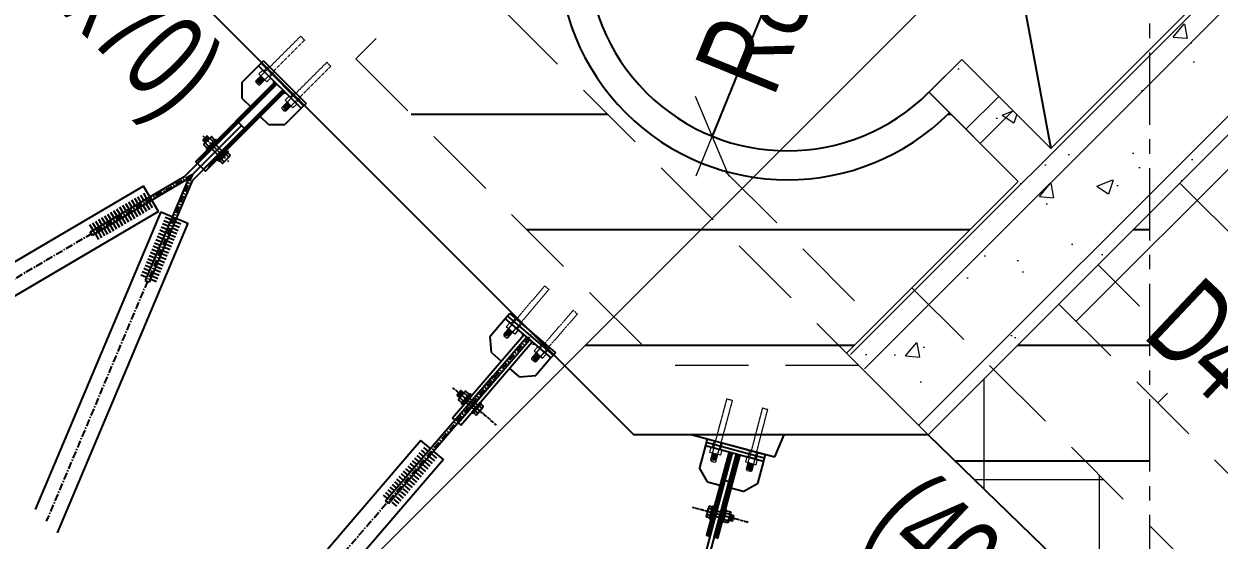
# Model space of a CAD drawing. Header units: millimetres. Extents: x 217991 to 313900, y 2625501 to 2818210.
# Drawn here: x 260130 to 265300, y 2662202 to 2664435 of the extents above; entities that cross this region are included whole.
import ezdxf
from ezdxf.enums import TextEntityAlignment as Align

# ---------------------------------------------------------------- set-up
doc = ezdxf.new("R2010")
doc.units = ezdxf.units.MM
doc.header["$LTSCALE"] = 50
doc.header["$MEASUREMENT"] = 0
for name, pattern in [('CENTER', [2, 1.25, -0.25, 0.25, -0.25]), ('DASHED2', [0.375, 0.25, -0.125]), ('HIDDEN', [9.525, 6.35, -3.175])]:
    doc.linetypes.add(name, pattern=pattern)
doc.layers.get('Defpoints').update_dxf_attribs({"lineweight": 9})
for name, color, linetype in [("'S_Steel_ Bold", 8, 'Continuous'), ('CHI', 1, 'Continuous'), ('HACH', 251, 'Continuous'), ('Hatch', 8, 'Continuous'), ('KCS_AXIS', 5, 'CENTER'), ('KCS_BORDER', 3, 'Continuous'), ('KCS_HAN', 1, 'Continuous'), ('KCS_TEXT_TEN DAM', 2, 'Continuous'), ('THEP HINH', 3, 'Continuous')]:
    doc.layers.add(name, color=color, linetype=linetype)
for name, color, linetype, lineweight in [('CDC- COT', 4, 'Continuous', 0), ('CDC- DAM', 3, 'Continuous', 5), ('CDC- HATCH', 8, 'Continuous', 0), ('CDC- TRUC', 5, 'CENTER', 15), ('Dim', 8, 'Continuous', 15), ('Dim-off', 8, 'Continuous', 15), ('LKT-M&E', 6, 'Continuous', 18), ('Manh', 9, 'Continuous', 9), ('Thay', 9, 'Continuous', 13)]:
    doc.layers.add(name, color=color, linetype=linetype, lineweight=lineweight)
doc.styles.add('ARIAL_3', font='arial_1.ttf', dxfattribs={"width": 0.85})
doc.styles.add('VN simplex', font='arial_1.ttf', dxfattribs={"width": 0.7})
doc.dimstyles.new('DIM A1 1-150 (Time City)', dxfattribs={"dimtxt": 375, "dimasz": 1.25, "dimexe": 200, "dimexo": 0, "dimgap": 150, "dimtad": 1, "dimdec": 1, "dimzin": 13, "dimdsep": 46, "dimtxsty": 'VN simplex', "dimblk1": 'D', "dimblk2": 'D', "dimsah": 1, "dimcen": 0, "dimdle": 50, "dimclrd": 1, "dimclre": 1, "dimclrt": 2, "dimadec": 0, "dimazin": 0, "dimtfac": 1, "dimtdec": 1, "dimtix": 1, "dimtmove": 2, "dimatfit": 3, "dimldrblk": 'D', "dimfxl": 1, "dimtolj": 1, "dimtzin": 13, "dimarcsym": 0})

# ---------------------------------------------------------------- blocks, each defined once
blk = doc.blocks.new('1212121212121121')
at = {"layer": 'CDC- COT'}
h = blk.add_hatch(dxfattribs=at)
h.set_pattern_fill('BT-01', color=8, scale=100, angle=-135, pattern_type=2)
h.set_pattern_definition([(275, (22823.9, 398727.23), (-551.552, -462.8071), [75, -825]), (220, (22823.9, 398727.2), (629.9922, -433.7681), [60, -660]), (325.4514, (22777.9, 398688.7), (78.4395, -896.5753), [63.7402, -701.1421]), (271.1842, (22965.3, 398585.8), (-871.693, -637.6138), [112.5, -1237.5]), (321.6356, (22892.7, 398532.7), (27.899, -1349.7117), [95.6103, -1051.713]), (216.1842, (22965.3, 398585.8), (27.9, -1349.7117), [90, -990]), (246, (22859.23, 398550.46), (-706.7716, -137.3825), [75, -825]), (191, (22859.2, 398550.46), (340.7086, -684.8084), [60, -660]), (296.4514, (22800.3, 398539), (-366.0636, -822.1906), [63.7402, -701.1421]), (262.5, (22823.88, 398727.23), (226.79319, -243.98982), [0, -652, 0, -670, 0, -662.5]), (232.5, (22823.88, 398727.23), (92.87294, -464.90945), [0, -382, 0, -637, 0, -252.5]), (192.5, (22981.56, 398884.92), (-393.41817, -361.52076), [0, -250, 0, -780, 0, -1035]), (182.5, (23052.27, 398955.63), (-341.59, -483.1598), [0, -325, 0, -518, 0, -735]), (270, (22823.88, 398727.23), (425, 2e-10), []), (270, (22910.5, 398640.6), (425, 2e-10), [])])
h.paths.add_polyline_path([(132094.5, 117944.4), (132094.5, 117644.4), (132984.5, 117644.4), (132984.5, 120844.4), (132484.5, 120844.4), (132484.5, 117944.4)])
h.paths.add_polyline_path([(124684.5, 120835.8), (124184.5, 120844.4), (124184.5, 117644.4), (125494.5, 117644.4), (125494.5, 117944.4), (124684.5, 117944.4)])
h = blk.add_hatch(dxfattribs=at)
h.set_pattern_fill('BT-01', color=8, scale=100, angle=-135, pattern_type=2)
h.set_pattern_definition([(275, (419685.1, 69532.4), (-551.552, -462.8071), [75, -825]), (220, (419685.1, 69532.4), (629.9922, -433.7681), [60, -660]), (325.4514, (419639.15, 69493.86), (78.4395, -896.5753), [63.7402, -701.1421]), (271.1842, (419826.5, 69391), (-871.693, -637.6138), [112.5, -1237.5]), (321.6356, (419753.9, 69337.9), (27.899, -1349.7117), [95.6103, -1051.713]), (216.1842, (419826.5, 69391), (27.9, -1349.7117), [90, -990]), (246, (419720.46, 69355.65), (-706.7716, -137.3825), [75, -825]), (191, (419720.5, 69355.65), (340.7086, -684.8084), [60, -660]), (296.4514, (419661.6, 69344.2), (-366.0636, -822.1906), [63.7402, -701.1421]), (262.5, (419685.1, 69532.42), (226.79319, -243.98982), [0, -652, 0, -670, 0, -662.5]), (232.5, (419685.1, 69532.42), (92.87294, -464.90945), [0, -382, 0, -637, 0, -252.5]), (192.5, (419842.8, 69690.1), (-393.41817, -361.52076), [0, -250, 0, -780, 0, -1035]), (182.5, (419913.5, 69760.8), (-341.59, -483.1598), [0, -325, 0, -518, 0, -735]), (270, (419685.1, 69532.42), (425, 2e-10), []), (270, (419771.73, 69445.8), (425, 2e-10), [])])
h.paths.add_polyline_path([(124684.5, 119794.1), (124684.5, 119594.1), (125229.5, 119594.1), (125229.5, 119794.1)])
for p, q in [((124684.5, 120844.4), (124184.5, 120844.4)), ((124684.5, 119794.1), (125229.5, 119794.1)), ((125229.5, 119794.1), (125229.5, 119594.1)), ((124684.5, 119594.1), (125229.5, 119594.1))]:
    blk.add_line(p, q, dxfattribs=at)
at = {"layer": 'CDC- COT', "linetype": 'HIDDEN'}
blk.add_line((124684.5, 120444.4), (124184.5, 120444.4), dxfattribs=at)
at = {"layer": 'CDC- COT'}
for points in [[(124684.5, 119594.1), (124684.5, 117944.4), (125494.5, 117944.4), (125494.5, 117644.4), (124684.5, 117644.4), (124184.5, 117644.4), (124184.5, 120844.4)], [(124684.5, 120844.4), (124684.5, 119794.1)]]:
    blk.add_lwpolyline(points, dxfattribs=at)
blk = doc.blocks.new('cot vach loi tang 3 new')
at = {"rotation": 134.9999999999783}
blk.add_blockref('1212121212121121', (247210.6, -261382.7), dxfattribs=at)
blk = doc.blocks.new('san loi 4')
at = {"layer": 'CDC- HATCH'}
h = blk.add_hatch(dxfattribs=at)
h.set_pattern_fill('ANSI37', color=8, scale=4000)
h.set_pattern_definition([(45, (-138554, 0), (-353.55339, 353.55339), []), (135, (-138554, 0), (-353.55339, -353.55339), [])])
h.paths.add_polyline_path([(133395.57, 2595854.57), (130513.31, 2595854.57), (130513.31, 2590954.57), (133395.57, 2590954.57)])
h.paths.add_polyline_path([(127649.88, 2593739.35), (126445.57, 2592535.05), (126445.57, 2591749.55), (127140.55, 2591054.57), (127140.55, 2591354.57), (127440.55, 2591354.57), (127440.55, 2591054.57), (127649.88, 2591054.57)])
h.paths.add_polyline_path([(126445.57, 2592535.05), (126052.82, 2592142.3), (126445.57, 2591749.55)])
h.paths.add_polyline_path([(130664.87, 2592455.97), (130664.87, 2594689.04), (129927.4, 2594689.04), (129927.4, 2592455.97)])
h.paths.add_polyline_path([(128238.69, 2593414.03), (129819.98, 2594990.77), (129299.27, 2595512.99), (127717.98, 2593936.25)], flags=16)
h.paths.add_polyline_path([(126270.54, 2591994.13), (126946.71, 2591356.3), (127340.85, 2591774.13), (126664.68, 2592411.96)])
h.paths.add_polyline_path([(130213.31, 2595354.57), (129446.93, 2595354.57), (129446.93, 2595536.41), (127649.88, 2593739.35), (127649.88, 2591054.57), (128745.57, 2591054.57), (128745.57, 2590954.57), (130213.31, 2590954.57)])
h = blk.add_hatch(dxfattribs=at)
h.set_pattern_fill('ANSI37', color=8, scale=4000)
h.set_pattern_definition([(180, (122782.45, 2783463.7), (-2e-10, -500), []), (270, (122782.45, 2783463.7), (500, -2e-10), [])])
h.paths.add_polyline_path([(125487.14, 2591576.61), (126128.09, 2590954.57), (126445.57, 2590954.57), (126445.57, 2591183.86), (125769.98, 2591859.45)])
h.paths.add_polyline_path([(126445.57, 2590646.46), (126745.57, 2590355.31), (126745.57, 2590883.86), (126674.86, 2590954.57), (126445.57, 2590954.57)])
h.paths.add_polyline_path([(126445.57, 2590954.57), (126674.86, 2590954.57), (126445.57, 2591183.86)])
h.paths.add_polyline_path([(126128.09, 2590954.57), (126445.57, 2590646.46), (126445.57, 2590954.57)])
at = {"layer": 'CDC- DAM', "linetype": 'HIDDEN'}
for p, q in [((126052.82, 2592142.3), (127140.55, 2591054.57)), ((125769.98, 2591859.45), (126745.57, 2590883.86))]:
    blk.add_line(p, q, dxfattribs=at)
at = {"layer": 'CHI', "color": 1}
blk.add_line((125487.14, 2595677.83), (126017.69, 2592814.27), dxfattribs=at)
blk = doc.blocks.new('*U8')
at = {"layer": "'S_Steel_ Bold"}
for points in [[(-12, 93.6, 0.414214), (-14, 91.6, 0.414214), (-16, 93.6)], [(-16, 72, 0.414214), (-14, 74, 0.414214), (-12, 72)], [(16, 93.6, 0.414214), (14, 91.6, 0.414214), (12, 93.6)], [(12, 72, 0.414214), (14, 74, 0.414214), (16, 72)], [(-12, -6, 0.414214), (-14, -8, 0.414214), (-16, -6)], [(-16, -22, 0.414214), (-14, -20, 0.414214), (-12, -22)], [(12, -6), (16, -6, 0.414214), (14, -8, 0.414214)], [(12, -22, 0.414214), (14, -20, 0.414214), (16, -22)]]:
    blk.add_hatch(color=252, dxfattribs=at).paths.add_polyline_path(points)
at = {"layer": "'S_Steel_ Bold", "color": 8}
for p, q in [((-12.4, 107.4), (0, 109.6)), ((-12.4, 103.4), (12.4, 107.7)), ((-12, 107.2), (-12.4, 107.2)), ((-12.4, 99.3), (12.4, 103.7)), ((-12, 93.6), (-12, 108.6)), ((-11, 109.6), (11, 109.6)), ((12, 93.6), (12, 108.6)), ((12.4, 107.9), (12, 108)), ((12.4, 103.9), (12, 103.9)), ((-24, 74), (-24, 91.6)), ((-22, 93.6), (22, 93.6)), ((-22, 72), (22, 72)), ((-14, 74), (-14, 91.6)), ((-12.4, 103.2), (-12, 103.1)), ((-12.4, 95.2), (12.4, 99.6)), ((-12, 99), (-12.4, 99.1)), ((-12, 95), (-12.4, 95)), ((1.4, 93.6), (12.4, 95.5)), ((12, 99.8), (12.4, 99.8)), ((12.4, 95.7), (12, 95.8)), ((14, 74), (14, 91.6)), ((24, 74), (24, 91.6)), ((-24, -8), (-24, -20)), ((-22, -6), (22, -6)), ((-22, -22), (22, -22)), ((-14, -8), (-14, -20)), ((14, -8), (14, -20)), ((24, -8), (24, -20))]:
    blk.add_line(p, q, dxfattribs=at)
at = {"layer": "'S_Steel_ Bold", "color": 8, "linetype": 'CENTER', "ltscale": 0.1}
blk.add_line((0, 121.6), (0, -34), dxfattribs=at)
at = {"layer": "'S_Steel_ Bold", "color": 8, "linetype": 'HIDDEN', "ltscale": 0.2}
for p, q in [((-12, 72), (-12, 71)), ((-12, 66), (-12, 0)), ((12, 72), (12, 71)), ((12, 66), (12, 0)), ((-12, -5), (-12, -6)), ((12, -5), (12, -6))]:
    blk.add_line(p, q, dxfattribs=at)
at = {"layer": "'S_Steel_ Bold", "color": 8}
for points in [[(28, 66), (-28, 66), (-28, 71), (28, 71)], [(28, 0), (-28, 0), (-28, -5), (28, -5)]]:
    blk.add_lwpolyline(points, close=True, dxfattribs=at)
for centre, radius, start, end in [((-12.4, 107.3), 0.1, 100, 262.249), ((-11, 108.6), 1, 90, 180), ((11, 108.6), 1, 0, 90), ((12.4, 107.8), 0.1, 280, 82.249), ((12.4, 103.8), 0.1, 280, 82.249), ((-22, 91.6), 2, 90, 180), ((-22, 74), 2, 180, 270), ((-16, 91.6), 2, 0, 90), ((-16, 74), 2, 270, 0), ((-12, 91.6), 2, 90, 180), ((-12, 74), 2, 180, 270), ((-12.4, 103.3), 0.1, 100, 262.249), ((-12.4, 99.2), 0.1, 100, 262.249), ((-12.4, 95.1), 0.1, 100, 262.249), ((12, 91.6), 2, 0, 90), ((12, 74), 2, 270, 0), ((12.4, 99.7), 0.1, 280, 82.249), ((12.4, 95.6), 0.1, 280, 82.249), ((16, 91.6), 2, 90, 180), ((16, 74), 2, 180, 270), ((22, 91.6), 2, 0, 90), ((22, 74), 2, 270, 0), ((-22, -8), 2, 90, 180), ((-22, -20), 2, 180, 270), ((-16, -8), 2, 0, 90), ((-16, -20), 2, 270, 0), ((-12, -8), 2, 90, 180), ((-12, -20), 2, 180, 270), ((12, -8), 2, 0, 90), ((12, -20), 2, 270, 0), ((16, -8), 2, 90, 180), ((16, -20), 2, 180, 270), ((22, -8), 2, 0, 90), ((22, -20), 2, 270, 0)]:
    blk.add_arc(centre, radius, start, end, dxfattribs=at)
blk = doc.blocks.new('*U9')
at = {"layer": "'S_Steel_ Bold"}
for points in [[(-12, 81.6, 0.414214), (-14, 79.6, 0.414214), (-16, 81.6)], [(-16, 60, 0.414214), (-14, 62, 0.414214), (-12, 60)], [(16, 81.6, 0.414214), (14, 79.6, 0.414214), (12, 81.6)], [(12, 60, 0.414214), (14, 62, 0.414214), (16, 60)], [(-12, -6, 0.414214), (-14, -8, 0.414214), (-16, -6)], [(-16, -22, 0.414214), (-14, -20, 0.414214), (-12, -22)], [(12, -6), (16, -6, 0.414214), (14, -8, 0.414214)], [(12, -22, 0.414214), (14, -20, 0.414214), (16, -22)]]:
    blk.add_hatch(color=252, dxfattribs=at).paths.add_polyline_path(points)
at = {"layer": "'S_Steel_ Bold", "color": 8, "linetype": 'CENTER', "ltscale": 0.1}
blk.add_line((0, 109.6), (0, -34), dxfattribs=at)
at = {"layer": "'S_Steel_ Bold", "color": 8}
for p, q in [((-24, 62), (-24, 79.6)), ((-22, 81.6), (22, 81.6)), ((-22, 60), (22, 60)), ((-14, 62), (-14, 79.6)), ((-12.4, 95.4), (0, 97.6)), ((-12.4, 91.4), (12.4, 95.7)), ((-12, 95.2), (-12.4, 95.2)), ((-12.4, 87.3), (12.4, 91.7)), ((-12.4, 91.2), (-12, 91.1)), ((-12.4, 83.2), (12.4, 87.6)), ((-12, 87), (-12.4, 87.1)), ((-12, 83), (-12.4, 83)), ((-12, 81.6), (-12, 96.6)), ((-11, 97.6), (11, 97.6)), ((1.4, 81.6), (12.4, 83.5)), ((12, 81.6), (12, 96.6)), ((12.4, 95.9), (12, 96)), ((12.4, 91.9), (12, 91.9)), ((12, 87.8), (12.4, 87.8)), ((12.4, 83.7), (12, 83.8)), ((14, 62), (14, 79.6)), ((24, 62), (24, 79.6)), ((-24, -8), (-24, -20)), ((-22, -6), (22, -6)), ((-22, -22), (22, -22)), ((-14, -8), (-14, -20)), ((14, -8), (14, -20)), ((24, -8), (24, -20))]:
    blk.add_line(p, q, dxfattribs=at)
at = {"layer": "'S_Steel_ Bold", "color": 8, "linetype": 'HIDDEN', "ltscale": 0.2}
for p, q in [((-12, 60), (-12, 59)), ((-12, 54), (-12, 0)), ((12, 60), (12, 59)), ((12, 54), (12, 0)), ((-12, -5), (-12, -6)), ((12, -5), (12, -6))]:
    blk.add_line(p, q, dxfattribs=at)
at = {"layer": "'S_Steel_ Bold", "color": 8}
for points in [[(28, 54), (-28, 54), (-28, 59), (28, 59)], [(28, 0), (-28, 0), (-28, -5), (28, -5)]]:
    blk.add_lwpolyline(points, close=True, dxfattribs=at)
for centre, radius, start, end in [((-22, 79.6), 2, 90, 180), ((-22, 62), 2, 180, 270), ((-16, 79.6), 2, 0, 90), ((-16, 62), 2, 270, 0), ((-12, 79.6), 2, 90, 180), ((-12, 62), 2, 180, 270), ((-12.4, 95.3), 0.1, 100, 262.249), ((-12.4, 91.3), 0.1, 100, 262.249), ((-12.4, 87.2), 0.1, 100, 262.249), ((-12.4, 83.1), 0.1, 100, 262.249), ((-11, 96.6), 1, 90, 180), ((11, 96.6), 1, 0, 90), ((12, 79.6), 2, 0, 90), ((12, 62), 2, 270, 0), ((12.4, 95.8), 0.1, 280, 82.249), ((12.4, 91.8), 0.1, 280, 82.249), ((12.4, 87.7), 0.1, 280, 82.249), ((12.4, 83.6), 0.1, 280, 82.249), ((16, 79.6), 2, 90, 180), ((16, 62), 2, 180, 270), ((22, 79.6), 2, 0, 90), ((22, 62), 2, 270, 0), ((-22, -8), 2, 90, 180), ((-22, -20), 2, 180, 270), ((-16, -8), 2, 0, 90), ((-16, -20), 2, 270, 0), ((-12, -8), 2, 90, 180), ((-12, -20), 2, 180, 270), ((12, -8), 2, 0, 90), ((12, -20), 2, 270, 0), ((16, -8), 2, 90, 180), ((16, -20), 2, 180, 270), ((22, -8), 2, 0, 90), ((22, -20), 2, 270, 0)]:
    blk.add_arc(centre, radius, start, end, dxfattribs=at)
blk = doc.blocks.new('*U10')
at = {"layer": "'S_Steel_ Bold"}
for points in [[(-12, 75.6, 0.414214), (-14, 73.6, 0.414214), (-16, 75.6)], [(-16, 54, 0.414214), (-14, 56, 0.414214), (-12, 54)], [(16, 75.6, 0.414214), (14, 73.6, 0.414214), (12, 75.6)], [(12, 54, 0.414214), (14, 56, 0.414214), (16, 54)], [(-12, -6, 0.414214), (-14, -8, 0.414214), (-16, -6)], [(-16, -22, 0.414214), (-14, -20, 0.414214), (-12, -22)], [(12, -6), (16, -6, 0.414214), (14, -8, 0.414214)], [(12, -22, 0.414214), (14, -20, 0.414214), (16, -22)]]:
    blk.add_hatch(color=252, dxfattribs=at).paths.add_polyline_path(points)
at = {"layer": "'S_Steel_ Bold", "color": 8, "linetype": 'CENTER', "ltscale": 0.1}
blk.add_line((0, 103.6), (0, -34), dxfattribs=at)
at = {"layer": "'S_Steel_ Bold", "color": 8}
for p, q in [((-24, 56), (-24, 73.6)), ((-22, 75.6), (22, 75.6)), ((-22, 54), (22, 54)), ((-14, 56), (-14, 73.6)), ((-12.4, 89.4), (0, 91.6)), ((-12.4, 85.4), (12.4, 89.7)), ((-12, 89.2), (-12.4, 89.2)), ((-12.4, 81.3), (12.4, 85.7)), ((-12.4, 85.2), (-12, 85.1)), ((-12.4, 77.2), (12.4, 81.6)), ((-12, 81), (-12.4, 81.1)), ((-12, 77), (-12.4, 77)), ((-12, 75.6), (-12, 90.6)), ((-11, 91.6), (11, 91.6)), ((1.4, 75.6), (12.4, 77.5)), ((12, 75.6), (12, 90.6)), ((12.4, 89.9), (12, 90)), ((12.4, 85.9), (12, 85.9)), ((12, 81.8), (12.4, 81.8)), ((12.4, 77.7), (12, 77.8)), ((14, 56), (14, 73.6)), ((24, 56), (24, 73.6)), ((-24, -8), (-24, -20)), ((-22, -6), (22, -6)), ((-22, -22), (22, -22)), ((-14, -8), (-14, -20)), ((14, -8), (14, -20)), ((24, -8), (24, -20))]:
    blk.add_line(p, q, dxfattribs=at)
at = {"layer": "'S_Steel_ Bold", "color": 8, "linetype": 'HIDDEN', "ltscale": 0.2}
for p, q in [((-12, 54), (-12, 53)), ((12, 54), (12, 53)), ((-12, 48), (-12, 0)), ((12, 48), (12, 0)), ((-12, -5), (-12, -6)), ((12, -5), (12, -6))]:
    blk.add_line(p, q, dxfattribs=at)
at = {"layer": "'S_Steel_ Bold", "color": 8}
for points in [[(28, 48), (-28, 48), (-28, 53), (28, 53)], [(28, 0), (-28, 0), (-28, -5), (28, -5)]]:
    blk.add_lwpolyline(points, close=True, dxfattribs=at)
for centre, radius, start, end in [((-22, 73.6), 2, 90, 180), ((-22, 56), 2, 180, 270), ((-16, 73.6), 2, 0, 90), ((-16, 56), 2, 270, 0), ((-12, 73.6), 2, 90, 180), ((-12, 56), 2, 180, 270), ((-12.4, 89.3), 0.1, 100, 262.249), ((-12.4, 85.3), 0.1, 100, 262.249), ((-12.4, 81.2), 0.1, 100, 262.249), ((-12.4, 77.1), 0.1, 100, 262.249), ((-11, 90.6), 1, 90, 180), ((11, 90.6), 1, 0, 90), ((12, 73.6), 2, 0, 90), ((12, 56), 2, 270, 0), ((12.4, 89.8), 0.1, 280, 82.249), ((12.4, 85.8), 0.1, 280, 82.249), ((12.4, 81.7), 0.1, 280, 82.249), ((12.4, 77.6), 0.1, 280, 82.249), ((16, 73.6), 2, 90, 180), ((16, 56), 2, 180, 270), ((22, 73.6), 2, 0, 90), ((22, 56), 2, 270, 0), ((-22, -8), 2, 90, 180), ((-22, -20), 2, 180, 270), ((-16, -8), 2, 0, 90), ((-16, -20), 2, 270, 0), ((-12, -8), 2, 90, 180), ((-12, -20), 2, 180, 270), ((12, -8), 2, 0, 90), ((12, -20), 2, 270, 0), ((16, -8), 2, 90, 180), ((16, -20), 2, 180, 270), ((22, -8), 2, 0, 90), ((22, -20), 2, 270, 0)]:
    blk.add_arc(centre, radius, start, end, dxfattribs=at)
blk = doc.blocks.new('bulongneo')
at = {"layer": 'Hatch'}
for p, q in [((-40, -10), (-45.7, 10)), ((-35, -10), (-40.7, 10)), ((-30, -10), (-35.7, 10)), ((-25, -10), (-30.7, 10)), ((-20, -10), (-25.7, 10))]:
    blk.add_line(p, q, dxfattribs=at)
at = {"layer": 'Manh', "linetype": 'DASHED2', "ltscale": 0.1}
for p, q in [((0, 15), (24, 15)), ((0, 10), (182.5, 10)), ((182.5, 10), (182.5, -10)), ((182.5, -10), (0, -10)), ((0, -15), (24, -15))]:
    blk.add_line(p, q, dxfattribs=at)
at = {"layer": 'Thay'}
for p, q in [((-45.7, 10), (-49.3, 6.5)), ((-49.3, 6.5), (-49.3, -6.5)), ((0, 10), (-45.7, 10)), ((-20, -20), (-20, 20)), ((-20, 20), (0, 20)), ((0, 20), (0, -20)), ((-49.3, -6.5), (-45.7, -10)), ((-45.7, -10), (0, -10)), ((0, -20), (-20, -20))]:
    blk.add_line(p, q, dxfattribs=at)
blk = doc.blocks.new('DSDSDSDSDSDSDS')
at = {"layer": 'Hatch'}
h = blk.add_hatch(dxfattribs=at)
h.set_pattern_fill('ANSI31', color=256, scale=2, angle=30, style=0)
h.set_pattern_definition([(120, (-2123280.058, 673518.207), (-5.499261314, -3.175), [])])
h.paths.add_polyline_path([(261216.2, 2664183), (260873.3, 2663840.1), (260876.6, 2663836.8), (260902.2, 2663852), (261058.5, 2664008.4), (261058.5, 2664008.4), (261224.7, 2664174.6)])
h.paths.add_polyline_path([(261250.2, 2664149.1), (260937, 2663835.9), (260924.1, 2663806.1), (261258.7, 2664140.6)])
at = {"layer": 'Hatch', "extrusion": (-4.37252e-08, 2.04113e-08, 1)}
h = blk.add_hatch(dxfattribs=at)
h.set_pattern_fill('ANSI31', color=256, scale=2, style=0)
h.set_pattern_definition([(119.99999, (257655.6596, 2667670.143), (-5.499262, -3.174999), [])])
h.paths.add_polyline_path([(263226.3, 2662571.5), (263211.8, 2662575.4), (263115.1, 2662214.7), (263129.6, 2662210.8)])
h.paths.add_polyline_path([(263194.5, 2662580), (263180, 2662583.9), (263083.2, 2662223.3), (263097.7, 2662219.4)])
at = {"layer": 'CHI', "const_width": 9.6, "elevation": 0}
for points in [[(261212.8, 2664179.6, -0.414214), (261212.8, 2664186.4)], [(261255.3, 2664137.2, 0.414214), (261262.1, 2664137.2)], [(262289.4, 2663086.6, -0.414214), (262288.9, 2663093.4)], [(262330.4, 2663051.4, 0.414214), (262337.2, 2663051.9)]]:
    blk.add_lwpolyline(points, format="xyb", dxfattribs=at)
at = {"layer": 'KCS_AXIS', "ltscale": 0.2}
blk.add_line((262174.5, 2662698.9, 0), (261985.7, 2662861.1, 0), dxfattribs=at)
at = {"layer": 'KCS_AXIS', "ltscale": 0.2, "extrusion": (-4.37252e-08, 2.04113e-08, 1)}
blk.add_line((263262.5, 2662278.7, 0), (263022.1, 2662343.2, 0), dxfattribs=at)
at = {"layer": 'KCS_AXIS', "ltscale": 0.5, "elevation": 0}
for points in [[(259536.9, 2663008.2), (260859.1, 2663783.5), (260227.3, 2662283.8)], [(261221.2, 2661805.9), (262327, 2663093.5)]]:
    blk.add_lwpolyline(points, dxfattribs=at)
at = {"layer": 'KCS_BORDER'}
for p, q in [((261145.5, 2664253.8, 0), (261074.8, 2664183, 0)), ((261166.7, 2664275, 0), (261145.5, 2664253.8, 0)), ((261145.5, 2664253.8, 0), (261329.4, 2664069.9, 0)), ((261156.1, 2664264.4, 0), (261340, 2664080.5, 0)), ((261166.7, 2664275, 0), (261350.6, 2664091.1, 0)), ((261074.8, 2664112.3, 0), (261074.8, 2664183, 0)), ((261074.8, 2664112.3, 0), (261110.2, 2664077, 0)), ((261350.6, 2664091.1, 0), (261329.4, 2664069.9, 0)), ((261187.9, 2663999.2, 0), (261152.6, 2664034.5, 0)), ((261329.4, 2664069.9, 0), (261258.7, 2663999.2, 0)), ((261058.5, 2664008.4, 0), (260822.8, 2663772.7, 0)), ((261071.3, 2663995.7, 0), (260842.3, 2663766.6, 0)), ((261084, 2663982.9, 0), (260857.5, 2663756.4, 0)), ((261058.5, 2664008.4, 0), (260902.2, 2663852, 0)), ((261084, 2663982.9, 0), (260937, 2663835.9, 0)), ((261058.5, 2664008.4, 0), (261084, 2663982.9, 0)), ((261187.9, 2663999.2, 0), (261258.7, 2663999.2, 0)), ((260881.8, 2663831.6, 0), (260907.2, 2663806.2, 0)), ((260822.8, 2663772.7, 0), (260416.8, 2663534.5, 0)), ((260647.9, 2663732.9, 0), (259492.1, 2663055.2, 0)), ((260842.3, 2663766.6, 0), (260425.9, 2663519.1, 0)), ((260712.7, 2663623.6, 0), (260647.9, 2663732.9, 0)), ((260842.3, 2663766.6, 0), (260655.4, 2663324.5, 0)), ((260857.5, 2663756.4, 0), (260671.9, 2663317.4, 0)), ((260712.7, 2663623.6, 0), (259582.1, 2662960.7, 0)), ((260722, 2663622.5, 0), (260179.3, 2662334.2, 0)), ((260722, 2663622.5, 0), (260838.6, 2663572.3, 0)), ((260838.6, 2663572.3, 0), (260274.8, 2662233.9, 0)), ((260425.9, 2663519.1, 0), (260416.8, 2663534.5, 0)), ((260655.4, 2663324.5, 0), (260671.9, 2663317.4, 0)), ((262212.2, 2663159.3, 0), (262147, 2663083.4, 0)), ((262231.7, 2663182.1, 0), (262212.2, 2663159.3, 0)), ((262212.2, 2663159.3, 0), (262409.4, 2662989.9, 0)), ((262221.9, 2663170.7, 0), (262419.2, 2663001.3, 0)), ((262231.7, 2663182.1, 0), (262429, 2663012.7, 0)), ((261983.9, 2662730.9, 0), (262292.5, 2663090.3, 0)), ((261995.3, 2662721.1, 0), (262303.9, 2663080.5, 0)), ((262008.9, 2662709.4, 0), (262317.6, 2663068.8, 0)), ((262020.3, 2662699.6, 0), (262329, 2663059, 0)), ((262152.4, 2663012.9, 0), (262147, 2663083.4, 0)), ((262152.4, 2663012.9, 0), (262194.8, 2662976.5, 0)), ((262429, 2663012.7, 0), (262409.4, 2662989.9, 0)), ((262273.8, 2662908.7, 0), (262231.2, 2662945.2, 0)), ((262409.4, 2662989.9, 0), (262344.3, 2662914, 0)), ((262157.9, 2662910.5, 0), (261693.7, 2662369.9, 0)), ((262171.8, 2662899, 0), (261707.5, 2662358.4, 0)), ((262157.9, 2662910.5, 0), (262171.8, 2662899, 0)), ((262273.8, 2662908.7, 0), (262344.3, 2662914, 0)), ((261995.3, 2662721.1, 0), (261983.9, 2662730.9, 0)), ((262008.9, 2662709.4, 0), (262020.3, 2662699.6, 0)), ((263085.3, 2662640.3, 0), (263077.6, 2662611.3, 0)), ((263085.3, 2662640.3, 0), (263336.5, 2662573, 0)), ((261847.7, 2662632.4, 0), (261147.3, 2661818.3, 0)), ((261890.1, 2662596.8, 0), (261847.7, 2662632.4, 0)), ((261944.9, 2662550.7, 0), (261903.8, 2662585.2, 0)), ((263077.6, 2662611.3, 0), (263051.7, 2662514.7, 0)), ((263077.6, 2662611.3, 0), (263328.7, 2662544, 0)), ((263081.5, 2662625.8, 0), (263332.6, 2662558.5, 0)), ((261944.9, 2662550.7, 0), (261293.6, 2661793.6, 0)), ((263328.7, 2662544, 0), (263302.8, 2662447.4, 0)), ((263336.5, 2662573, 0), (263328.7, 2662544, 0)), ((263087.1, 2662453.5, 0), (263051.7, 2662514.7, 0)), ((263087.1, 2662453.5, 0), (263141.1, 2662439, 0)), ((263241.6, 2662412.1, 0), (263302.8, 2662447.4, 0)), ((263241.6, 2662412.1, 0), (263187.5, 2662426.6, 0)), ((261707.5, 2662358.4, 0), (261693.7, 2662369.9, 0))]:
    blk.add_line(p, q, dxfattribs=at)
at = {"layer": 'KCS_BORDER', "extrusion": (1.23371e-07, 3.31195e-08, 1)}
for p, q in [((263162.4, 2662460.9, 0), (262994.2, 2661833, 0)), ((263179.8, 2662456.2, 0), (263011.6, 2661828.4, 0)), ((263162.4, 2662460.9, -0.4), (263179.8, 2662456.2, -0.4))]:
    blk.add_line(p, q, dxfattribs=at)
at = {"layer": 'KCS_BORDER', "ltscale": 160, "elevation": 0}
for points in [[(261216.2, 2664183), (260873.3, 2663840.1), (260881.8, 2663831.6), (261224.7, 2664174.6)], [(261250.2, 2664149.1), (260907.2, 2663806.2), (260915.7, 2663797.7), (261258.7, 2664140.6)]]:
    blk.add_lwpolyline(points, dxfattribs=at)
at = {"layer": 'KCS_BORDER', "ltscale": 160, "extrusion": (-4.37e-08, 2.04146e-08, 1), "elevation": 0}
for points in [[(263180, 2662583.9), (263083.2, 2662223.3), (263097.7, 2662219.4), (263194.5, 2662580)], [(263226.3, 2662571.5), (263129.6, 2662210.8), (263115.1, 2662214.7), (263211.8, 2662575.4)]]:
    blk.add_lwpolyline(points, dxfattribs=at)
at = {"layer": 'KCS_HAN'}
for p, q in [((260610.8, 2663648.4, 0), (260597.1, 2663671.8, 0)), ((260623.8, 2663655.9, 0), (260610, 2663679.4, 0)), ((260636.7, 2663663.5, 0), (260623, 2663687, 0)), ((260649.7, 2663671.1, 0), (260635.9, 2663694.6, 0)), ((260662.6, 2663678.7, 0), (260648.9, 2663702.2, 0)), ((260520.3, 2663595.3, 0), (260506.5, 2663618.7, 0)), ((260533.2, 2663602.8, 0), (260519.5, 2663626.3, 0)), ((260546.2, 2663610.4, 0), (260532.4, 2663633.9, 0)), ((260559.1, 2663618, 0), (260545.3, 2663641.5, 0)), ((260572, 2663625.6, 0), (260558.3, 2663649.1, 0)), ((260585, 2663633.2, 0), (260571.2, 2663656.7, 0)), ((260597.9, 2663640.8, 0), (260584.2, 2663664.3, 0)), ((260594.4, 2663617.2, 0), (260608.2, 2663593.8, 0)), ((260607.3, 2663624.8, 0), (260621.1, 2663601.4, 0)), ((260620.2, 2663632.5, 0), (260634, 2663609.1, 0)), ((260633.1, 2663640.1, 0), (260646.9, 2663616.7, 0)), ((260646, 2663647.7, 0), (260659.9, 2663624.3, 0)), ((260658.9, 2663655.4, 0), (260672.8, 2663631.9, 0)), ((260671.9, 2663663, 0), (260685.7, 2663639.6, 0)), ((260429.7, 2663542.1, 0), (260415.9, 2663565.6, 0)), ((260442.6, 2663549.7, 0), (260428.9, 2663573.2, 0)), ((260455.6, 2663557.3, 0), (260441.8, 2663580.8, 0)), ((260468.5, 2663564.9, 0), (260454.8, 2663588.4, 0)), ((260481.5, 2663572.5, 0), (260467.7, 2663596, 0)), ((260494.4, 2663580.1, 0), (260480.6, 2663603.6, 0)), ((260507.3, 2663587.7, 0), (260493.6, 2663611.1, 0)), ((260516.9, 2663571.5, 0), (260530.7, 2663548, 0)), ((260529.8, 2663579.1, 0), (260543.6, 2663555.7, 0)), ((260542.7, 2663586.8, 0), (260556.5, 2663563.3, 0)), ((260555.6, 2663594.4, 0), (260569.4, 2663570.9, 0)), ((260568.5, 2663602, 0), (260582.3, 2663578.6, 0)), ((260581.4, 2663609.6, 0), (260595.3, 2663586.2, 0)), ((260754.9, 2663559.3, 0), (260729.9, 2663569.9, 0)), ((260760.7, 2663573.2, 0), (260735.7, 2663583.7, 0)), ((260766.5, 2663587, 0), (260741.5, 2663597.5, 0)), ((260777.6, 2663566.1, 0), (260802.7, 2663555.6, 0)), ((260783.4, 2663579.9, 0), (260808.5, 2663569.4, 0)), ((260439.3, 2663525.8, 0), (260453.2, 2663502.4, 0)), ((260452.3, 2663533.4, 0), (260466.1, 2663509.9, 0)), ((260465.2, 2663541, 0), (260479, 2663517.6, 0)), ((260478.1, 2663548.6, 0), (260491.9, 2663525.2, 0)), ((260491, 2663556.2, 0), (260504.9, 2663532.8, 0)), ((260503.9, 2663563.8, 0), (260517.8, 2663540.4, 0)), ((260731.6, 2663504, 0), (260706.5, 2663514.6, 0)), ((260737.4, 2663517.9, 0), (260712.4, 2663528.4, 0)), ((260743.2, 2663531.7, 0), (260718.2, 2663542.3, 0)), ((260749.1, 2663545.5, 0), (260724, 2663556.1, 0)), ((260760.3, 2663524.5, 0), (260785.4, 2663514.1, 0)), ((260766, 2663538.4, 0), (260791.1, 2663527.9, 0)), ((260771.8, 2663552.2, 0), (260796.9, 2663541.8, 0)), ((260714.1, 2663462.6, 0), (260689.1, 2663473.1, 0)), ((260720, 2663476.4, 0), (260694.9, 2663487, 0)), ((260725.8, 2663490.2, 0), (260700.7, 2663500.8, 0)), ((260737.1, 2663469.2, 0), (260762.2, 2663458.7, 0)), ((260742.9, 2663483, 0), (260768, 2663472.6, 0)), ((260748.7, 2663496.9, 0), (260773.8, 2663486.4, 0)), ((260754.5, 2663510.7, 0), (260779.6, 2663500.2, 0)), ((260690.8, 2663407.3, 0), (260665.7, 2663417.9, 0)), ((260696.6, 2663421.1, 0), (260671.6, 2663431.7, 0)), ((260702.4, 2663434.9, 0), (260677.4, 2663445.5, 0)), ((260708.3, 2663448.7, 0), (260683.3, 2663459.3, 0)), ((260714, 2663413.8, 0), (260739.1, 2663403.3, 0)), ((260719.8, 2663427.7, 0), (260744.9, 2663417.2, 0)), ((260725.5, 2663441.5, 0), (260750.6, 2663431, 0)), ((260731.3, 2663455.4, 0), (260756.4, 2663444.9, 0)), ((260667.5, 2663352, 0), (260642.5, 2663362.5, 0)), ((260673.4, 2663365.8, 0), (260648.3, 2663376.4, 0)), ((260679.2, 2663379.6, 0), (260654.1, 2663390.2, 0)), ((260685, 2663393.5, 0), (260659.9, 2663404, 0)), ((260690.8, 2663358.5, 0), (260715.9, 2663348, 0)), ((260696.6, 2663372.3, 0), (260721.7, 2663361.8, 0)), ((260702.4, 2663386.2, 0), (260727.5, 2663375.7, 0)), ((260708.2, 2663400, 0), (260733.3, 2663389.5, 0)), ((260661.7, 2663338.2, 0), (260636.7, 2663348.7, 0)), ((260679.2, 2663330.8, 0), (260704.3, 2663320.3, 0)), ((260685, 2663344.6, 0), (260710.1, 2663334.2, 0)), ((261870.7, 2662573.9, 0), (261849.9, 2662591.4, 0)), ((261880.4, 2662585.3, 0), (261859.6, 2662602.9, 0)), ((261822.5, 2662516.5, 0), (261801.6, 2662534, 0)), ((261832.1, 2662528, 0), (261811.3, 2662545.5, 0)), ((261841.8, 2662539.4, 0), (261821, 2662557, 0)), ((261851.4, 2662550.9, 0), (261830.6, 2662568.4, 0)), ((261861.1, 2662562.4, 0), (261840.3, 2662579.9, 0)), ((261865.5, 2662539.1, 0), (261886.4, 2662521.6, 0)), ((261875.1, 2662550.6, 0), (261896, 2662533.2, 0)), ((261884.8, 2662562.1, 0), (261905.6, 2662544.6, 0)), ((261894.4, 2662573.6, 0), (261915.3, 2662556.2, 0)), ((261783.8, 2662470.5, 0), (261763, 2662488.1, 0)), ((261793.5, 2662482, 0), (261772.7, 2662499.6, 0)), ((261803.1, 2662493.5, 0), (261782.3, 2662511, 0)), ((261812.8, 2662505, 0), (261792, 2662522.5, 0)), ((261817.4, 2662481.6, 0), (261838.2, 2662464.1, 0)), ((261827, 2662493.1, 0), (261847.9, 2662475.6, 0)), ((261836.6, 2662504.6, 0), (261857.5, 2662487.1, 0)), ((261846.3, 2662516.1, 0), (261867.1, 2662498.6, 0)), ((261855.9, 2662527.6, 0), (261876.8, 2662510.1, 0)), ((261735.5, 2662413.2, 0), (261714.7, 2662430.7, 0)), ((261745.2, 2662424.7, 0), (261724.4, 2662442.2, 0)), ((261754.8, 2662436.2, 0), (261734, 2662453.7, 0)), ((261764.5, 2662447.6, 0), (261743.7, 2662465.1, 0)), ((261774.1, 2662459.1, 0), (261753.3, 2662476.6, 0)), ((261778.9, 2662435.5, 0), (261799.8, 2662418.1, 0)), ((261788.5, 2662447, 0), (261809.4, 2662429.6, 0)), ((261798.1, 2662458.6, 0), (261819, 2662441.1, 0)), ((261807.8, 2662470.1, 0), (261828.6, 2662452.6, 0)), ((261706.6, 2662378.8, 0), (261685.7, 2662396.3, 0)), ((261716.2, 2662390.2, 0), (261695.4, 2662407.7, 0)), ((261725.9, 2662401.7, 0), (261705.1, 2662419.2, 0)), ((261730.8, 2662378, 0), (261751.6, 2662360.6, 0)), ((261740.4, 2662389.5, 0), (261761.2, 2662372.1, 0)), ((261750, 2662401, 0), (261770.9, 2662383.6, 0)), ((261759.6, 2662412.5, 0), (261780.5, 2662395.1, 0)), ((261769.3, 2662424, 0), (261790.1, 2662406.6, 0)), ((261721.1, 2662366.6, 0), (261742, 2662349.1, 0))]:
    blk.add_line(p, q, dxfattribs=at)
at = {"layer": "'S_Steel_ Bold"}
for name, p, rotation in [('*U8', (260990.7, 2663864.1, 0), 45.00015703983871), ('*U9', (262085.5, 2662775.5, 0), 49.34555598612417)]:
    blk.add_blockref(name, p, dxfattribs=dict(at, rotation=rotation))
at = {"layer": "'S_Steel_ Bold", "extrusion": (4.37001e-08, -2.04146e-08, -1), "zscale": -1, "rotation": 105.0163302650024}
blk.add_blockref('*U10', (-263109, 2662319.9, 0), dxfattribs=at)
at = {"layer": 'KCS_BORDER'}
for p, xscale, yscale, zscale, rotation in [((261180.9, 2664218.4, 0), 1.199999999680191, 1.199999999680191, 1.199999999680191, 45.00000004716477), ((261294, 2664105.3, 0), -1.199999999844827, 1.199999999984973, 1.2, 224.999999960696), ((262250.1, 2663126.7, 0), 1.19999999970382, 1.19999999970382, 1.19999999970382, 49.68878208495234), ((262371.5, 2663022.5, 0), -1.199999999891515, 1.199999999984973, 1.2, 229.0024591245192), ((263125.9, 2662598.4, 0), 1.199999999804628, 1.199999999804628, 1.199999999804628, 75.00000028702941), ((263280.6, 2662557.6, 0), -1.199999999928188, 1.199999999582633, 1.2, 255.431295857299)]:
    blk.add_blockref('bulongneo', p, dxfattribs=dict(at, xscale=xscale, yscale=yscale, zscale=zscale, rotation=rotation))
blk = doc.blocks.new('D')
at = {"layer": 'Dim', "color": 3}
blk.add_line((106.1, 106.1), (-106.1, -106.1), dxfattribs=at)
at = {"layer": 'Dim'}
blk.add_line((150, 0), (-150, 0), dxfattribs=at)
blk = doc.blocks.new('*D190')
at = {"layer": 'Defpoints', "color": 0, "ltscale": 0.5, "transparency": 16777216}
for p in [(263433, 2664750.6), (263106.9, 2663949.4)]:
    blk.add_point(p, dxfattribs=at)
at = {"layer": 'Dim-off', "color": 1, "lineweight": -2, "ltscale": 0.5, "transparency": 16777216}
for p, q in [((263433, 2664750.6), (263106.9, 2663949.4)), ((263106.4, 2663948.2), (263106, 2663947.1))]:
    blk.add_line(p, q, dxfattribs=at)
at = {"layer": 'Dim-off', "color": 1, "lineweight": -2, "ltscale": 0.5, "transparency": 16777216, "xscale": 1.25, "yscale": 1.25, "zscale": 1.25, "rotation": 67.85167705405568}
blk.add_blockref('D', (263106.9, 2663949.4), dxfattribs=at)
at = {"layer": 'Dim-off', "color": 2, "ltscale": 0.5, "transparency": 16777216, "insert": (263365.7, 2664587.4), "char_height": 375, "attachment_point": 5, "rotation": 67.8517, "style": 'VN simplex'}
blk.add_mtext('\\A1;R865', dxfattribs=at)

msp = doc.modelspace()

# ---------------------------------------------------------------- hatches: boundary and pattern name
at = {"layer": 'HACH'}
h = msp.add_hatch(dxfattribs=at)
h.set_pattern_fill('ANSI31', color=256, scale=4000)
h.set_pattern_definition([(360, (261336.44, 2854544.63), (2e-10, 500), [])])
h.paths.add_polyline_path([(259477, 2667221.65), (258507.36, 2668191.29), (258118.58, 2667802.52), (258118.58, 2667731.54), (258709.51, 2667140.61), (258952, 2667383.11), (259295.23, 2667039.89)])
h.paths.add_polyline_path([(258896.96, 2669251.33), (258302.95, 2668657.33), (258662.27, 2668298.01, -0.2653858)])
h.paths.add_polyline_path([(258507.36, 2668191.29), (258172.14, 2668526.51), (258118.58, 2668580.07), (258118.58, 2667802.52)])
h.paths.add_polyline_path([(260611.88, 2667572.14), (260314.67, 2667869.35, -0.1326052), (259867.37, 2667612.02), (259607.81, 2667352.47), (260000.01, 2666960.27)])
h.paths.add_polyline_path([(259867.37, 2667612.02, -0.1347588), (259343.26, 2667617.02), (259607.81, 2667352.47)])
h.paths.add_polyline_path([(260823.55, 2667359.55), (260212.14, 2666748.14), (260571.68, 2666388.6, -0.2720521)])
h.paths.add_polyline_path([(261778.38, 2664920.27), (260081.33, 2666617.32), (259899.56, 2666435.56), (261596.62, 2664738.5)])
h.paths.add_polyline_path([(262521.07, 2665662.95), (262224.08, 2665959.94, -0.2722287), (261252.67, 2665707.61), (261909.2, 2665051.08)])
h.paths.add_polyline_path([(262732.74, 2665450.36), (262121.33, 2664838.95), (262480.87, 2664479.41, -0.2720521)])
h.paths.add_polyline_path([(263105.65, 2663593), (261990.51, 2664708.14), (261566.25, 2664283.87), (262681.39, 2663168.74)])
h.paths.add_polyline_path([(264430.26, 2663753.76), (264133.27, 2664050.75, -0.2384651), (263284.43, 2663771.78), (263236.46, 2663723.82), (263818.39, 2663141.89)], flags=17)
h.paths.add_polyline_path([(264825.07, 2663075.06), (265500.68, 2662437.76), (265893.24, 2662853.92), (265217.63, 2663491.22)], flags=9)
h.paths.add_polyline_path([(264041.12, 2662657.53), (263687.57, 2663011.08), (263818.39, 2663141.89), (263236.46, 2663723.82), (262469.25, 2662956.61), (262768.33, 2662657.53)])
h.paths.add_polyline_path([(264999.56, 2663615.96), (264041.12, 2662657.53), (264682.08, 2662035.49), (264999.56, 2662035.49)])

# ---------------------------------------------------------------- linework, layer by layer
at = {"layer": 'CDC- COT'}
for p, q in [((264044.88, 2664139.14), (264186.3, 2664280.56)), ((264571.68, 2663895.19), (264186.3, 2664280.56)), ((264430.26, 2663753.76), (264044.88, 2664139.14))]:
    msp.add_line(p, q, dxfattribs=at)
at = {"layer": 'CDC- DAM', "linetype": 'HIDDEN'}
for p, q in [((258172.14, 2668526.51), (263687.57, 2663011.08)), ((261990.51, 2664708.14), (261566.25, 2664283.87)), ((261566.25, 2664283.87), (262892.6, 2662957.53)), ((263161.86, 2663798.42), (263818.39, 2663141.89)), ((263741.12, 2662957.53), (262892.6, 2662957.53))]:
    msp.add_line(p, q, dxfattribs=at)
at = {"layer": 'CDC- TRUC', "ltscale": 5}
msp.add_line((264999.56, 2642498.47), (264999.56, 2698859.23), dxfattribs=at)
at = {"layer": 'LKT-M&E', "color": 1}
msp.add_line((260481.36, 2660968.71, 0), (266953.21, 2667440.56, 0), dxfattribs=at)
at = {"layer": 'THEP HINH', "ltscale": 5}
for p, q in [((257818.58, 2667607.27), (262768.33, 2662657.53)), ((262821.36, 2664138.92), (262821.37, 2664138.91)), ((264041.12, 2662657.53), (262768.33, 2662657.53)), ((263021.1, 2662657.53, 0), (263378.19, 2662561.84, 0)), ((263378.19, 2662561.84, 0), (263418.6, 2662657.53)), ((264041.12, 2662657.53), (265299.56, 2661436.23))]:
    msp.add_line(p, q, dxfattribs=at)
for radius in [990, 865]:
    msp.add_arc((263433.01, 2664750.56), radius, 135.02083, 315.02083, dxfattribs=at)

# ---------------------------------------------------------------- block references
for name, p in [('cot vach loi tang 3 new', (190092.19, 2921678.42)), ('san loi 4', (138553.99, 71080.92)), ('DSDSDSDSDSDSDS', (0, 0))]:
    msp.add_blockref(name, p)

# ---------------------------------------------------------------- texts
at = {"layer": 'KCS_TEXT_TEN DAM', "ltscale": 0.5, "style": 'ARIAL_3', "width": 0.65}
msp.add_text('D4b-9 (30x70)', height=375, rotation=314.9173, dxfattribs=at).set_placement((259986.66, 2664789.21), align=Align.CENTER)
at = {"layer": 'KCS_TEXT_TEN DAM', "color": 2, "ltscale": 0.5, "style": 'ARIAL_3', "width": 0.65}
for s, p in [('D4-5', (265232.69, 2662830.42)), ('(40x50)', (264189.56, 2661854.14))]:
    msp.add_text(s, height=375, rotation=316.67136, dxfattribs=at).set_placement(p, align=Align.CENTER)

# ---------------------------------------------------------------- dimensions: what is measured, and where the dimension line sits
at = {"layer": 'Dim-off', "color": 1, "ltscale": 0.5}
dim = msp.add_radius_dim(center=(263433.01, 2664750.56), mpoint=(263106.9, 2663949.39), dimstyle='DIM A1 1-150 (Time City)', dxfattribs=at)
dim.commit()
dim.dimension.update_dxf_attribs({"geometry": '*D190', "text_midpoint": (263365.7, 2664587.44), "dimtype": 164})

doc.saveas('drawing.dxf')
